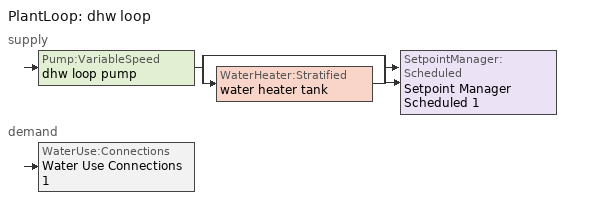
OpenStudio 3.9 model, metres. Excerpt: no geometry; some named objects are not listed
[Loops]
PlantLoop 'dhw loop'
 supply: Pump:VariableSpeed 'dhw loop pump' > split
  | bypass
  | WaterHeater:Stratified 'water heater tank'
  join > SetpointManager:Scheduled 'Setpoint Manager Scheduled 1'
 demand: WaterUse:Connections 'Water Use Connections 1'
[Zone equipment]
conditioned space: electric baseboard
[ZoneHVAC:Baseboard:Convective:Electric]
electric baseboard: Availability Schedule=Always On Discrete; Nominal Capacity {W}=7017.29; Efficiency=1
[ElectricEquipment:Definition] Design Level Calculation Method=EquipmentLevel
Name | Design Level {W} | Fraction Latent | Fraction Radiant | Fraction Lost
clothes washer | 625.194 | 0.03 | 0.162 | 0.7
dishwasher | 1362.3 | 0.3 | 0.18 | 0.4
[PlantLoop]
dhw loop: Fluid Type=Water; Glycol Concentration=0; Maximum Loop Flow Rate {m3/s}=0.01; Plant Loop Volume {m3}=0.003; Load Distribution Scheme=Optimal
[Sizing:Plant]
dhw loop: Loop Type=Heating; Design Loop Exit Temperature {C}=51.6667; Loop Design Temperature Difference {deltaC}=5.55556; Sizing Option=NonCoincident; Zone Timesteps in Averaging Window=1; Coincident Sizing Factor Mode=None
[Pump:VariableSpeed]
dhw loop pump: Rated Flow Rate {m3/s}=0.01; Rated Pump Head {Pa}=1; Rated Power Consumption {W}=0; Motor Efficiency=0.85; Fraction of Motor Inefficiencies to Fluid Stream=0; Coefficient 1 of the Part Load Performance Curve=0; Coefficient 2 of the Part Load Performance Curve=1; Coefficient 3 of the Part Load Performance Curve=0; Coefficient 4 of the Part Load Performance Curve=0; Minimum Flow Rate {m3/s}=0; Pump Control Type=Intermittent; Skin Loss Radiative Fraction=0.5; Design Power Sizing Method=PowerPerFlowPerPressure; Design Electric Power per Unit Flow Rate {W/(m3/s)}=348701.1; Design Shaft Power per Unit Flow Rate per Unit Head {W-s/m3-Pa}=1.28205; Design Minimum Flow Rate Fraction=0
[SetpointManager:Scheduled]
Setpoint Manager Scheduled 1: Control Variable=Temperature; Schedule=dhw temp
[Coil:WaterHeating:AirToWaterHeatPump:Wrapped]
water heater coil: Rated Heating Capacity {W}=2110.99; Rated COP {W/W}=4.222255; Rated Sensible Heat Ratio=0.88; Rated Evaporator Inlet Air Dry-Bulb Temperature {C}=19.7222; Rated Evaporator Inlet Air Wet-Bulb Temperature {C}=13.561; Rated Condenser Water Temperature {C}=48.89; Rated Evaporator Air Flow Rate {m3/s}=0.0854225; Evaporator Fan Power Included in Rated COP=Yes; Crankcase Heater Capacity {W}=0; Maximum Ambient Temperature for Crankcase Heater Operation {C}=0; Evaporator Air Temperature Type for Curve Objects=WetBulbTemperature; Heating Capacity Function of Temperature Curve=HPWH-Cap-fT; Heating Capacity Function of Air Flow Fraction Curve=HPWH-Htg-Cap-FF; Heating COP Function of Temperature Curve=HPWH-COP-fT; Heating COP Function of Air Flow Fraction Curve=HPWH-Htg-COP-FF; Part Load Fraction Correlation Curve=HPWH-COP-fPLR
[WaterHeater:Stratified]
water heater tank: Tank Volume {m3}=0.224853; Tank Height {m}=1.3343; Tank Shape=VerticalCylinder; Maximum Temperature Limit {C}=90; Heater Priority Control=MasterSlave; Heater 1 Setpoint Temperature Schedule=water heater TopElementSetpoint; Heater 1 Deadband Temperature Difference {deltaC}=18.5; Heater 1 Capacity {W}=4500.11; Heater 1 Height {m}=1.05632; Heater 2 Setpoint Temperature Schedule=water heater BottomElementSetpoint; Heater 2 Deadband Temperature Difference {deltaC}=3.89; Heater 2 Capacity {W}=4500.11; Heater 2 Height {m}=0.277979; Heater Fuel Type=Electricity; Heater Thermal Efficiency=1; Off Cycle Parasitic Fuel Consumption Rate {W}=3; Off Cycle Parasitic Fuel Type=Electricity; Off Cycle Parasitic Heat Fraction to Tank=0; Off Cycle Parasitic Height {m}=0; On Cycle Parasitic Fuel Consumption Rate {W}=3; On Cycle Parasitic Fuel Type=Electricity; On Cycle Parasitic Heat Fraction to Tank=0; On Cycle Parasitic Height {m}=0; Ambient Temperature Indicator=Schedule; Ambient Temperature Schedule=water heater Tamb act; Uniform Skin Loss Coefficient per Unit Area to Ambient Temperature {W/m2-K}=0.925959; Skin Loss Fraction to Zone=1; Off Cycle Flue Loss Coefficient to Ambient Temperature {W/K}=0; Off Cycle Flue Loss Fraction to Zone=1; Use Side Effectiveness=1; Use Side Inlet Height {m}=0; Use Side Outlet Height {m}=autocalculate; Source Side Effectiveness=1; Source Side Inlet Height {m}=0; Source Side Outlet Height {m}=0; Inlet Mode=Fixed; Use Side Design Flow Rate {m3/s}=0.00374132; Source Side Design Flow Rate {m3/s}=0; Indirect Water Heating Recovery Time {hr}=1.5; Number of Nodes=6; Additional Destratification Conductivity {W/m-K}=0; Node 1 Additional Loss Coefficient {W/m2-K}=0; Node 2 Additional Loss Coefficient {W/m2-K}=0; Node 3 Additional Loss Coefficient {W/m2-K}=0; Node 4 Additional Loss Coefficient {W/m2-K}=0; Node 5 Additional Loss Coefficient {W/m2-K}=0; Node 6 Additional Loss Coefficient {W/m2-K}=0; Node 7 Additional Loss Coefficient {W/m2-K}=0; Node 8 Additional Loss Coefficient {W/m2-K}=0; Node 9 Additional Loss Coefficient {W/m2-K}=0; Node 10 Additional Loss Coefficient {W/m2-K}=0; Node 11 Additional Loss Coefficient {W/m2-K}=0; Node 12 Additional Loss Coefficient {W/m2-K}=0
[WaterHeater:Sizing]
water heater tank: Design Mode=PeakDraw; Time Storage Can Meet Peak Draw {hr}=0.538503; Time for Tank Recovery {hr}=0; Nominal Tank Volume for Autosizing Plant Connections {m3}=1
[Fan:SystemModel]
water heater fan: Availability Schedule=Always On Discrete; Design Maximum Air Flow Rate {m3/s}=0.0854225; Speed Control Method=Discrete; Electric Power Minimum Flow Rate Fraction=0.2; Design Pressure Rise {Pa}=500; Motor Efficiency=1; Motor In Air Stream Fraction=1; Design Electric Power Consumption {W}=autosize; Design Power Sizing Method=PowerPerFlow; Electric Power Per Unit Flow Rate {W/(m3/s)}=97.8923; Electric Power Per Unit Flow Rate Per Unit Pressure {W-s/m3-Pa}=1.66667; Fan Total Efficiency=0.7; Motor Loss Radiative Fraction=0
[WaterHeater:HeatPump:WrappedCondenser]
water heater hpwh: Compressor Setpoint Temperature Schedule=water heater setpoint; Dead Band Temperature Difference {deltaC}=3.89; Condenser Bottom Location {m}=0.0555958; Condenser Top Location {m}=0.722746; Evaporator Air Flow Rate {m3/s}=0.0854225; Inlet Air Configuration=Schedule; Inlet Air Temperature Schedule=water heater Tamb act; Inlet Air Humidity Schedule=water heater RHamb act; Tank=water heater tank; DX Coil=water heater coil; Minimum Inlet Air Temperature for Compressor Operation {C}=5.55556; Maximum Inlet Air Temperature for Compressor Operation {C}=48.8889; Compressor Location=Schedule; Compressor Ambient Temperature Schedule=water heater Tamb act; Fan=water heater fan; Fan Placement=DrawThrough; On Cycle Parasitic Electric Load {W}=0; Off Cycle Parasitic Electric Load {W}=0; Parasitic Heat Rejection Location=Outdoors; Inlet Air Mixer Schedule=Always On Discrete; Tank Element Control Logic=MutuallyExclusive; Control Sensor 1 Height In Stratified Tank {m}=1.05632; Control Sensor 1 Weight=0.75; Control Sensor 2 Height In Stratified Tank {m}=0.389171
[EnergyManagementSystem:Sensor]
Name | Output Variable or Output Meter Index Key | Output Variable or Output Meter
water_heater_tl | water heater tank | Water Heater Heat Loss Rate
water_heater_sens_cool | water heater coil | Cooling Coil Sensible Cooling Rate
water_heater_lat_cool | water heater coil | Cooling Coil Latent Cooling Rate
water_heater_fan_pwr; water_heater_fan_energy | water heater fan | Fan Electricity Rate
water_heater_tank_energy | water heater tank | Water Heater Electricity Rate
water_heater_coil_energy | water heater coil | Cooling Coil Water Heating Electricity Rate
water_heater_tank_on_cycle_parasitic | water heater tank | Water Heater On Cycle Parasitic Electricity Rate
water_heater_tank_off_cycle_parasitic | water heater tank | Water Heater Off Cycle Parasitic Electricity Rate
ss_back_out_5 | Window5 | Surface Window Shortwave from Zone Back Out Window Heat Transfer Rate
ss_trans_out_5 | Window5 | Surface Inside Face Initial Transmitted Diffuse Transmitted Out Window Solar Radiation Rate
ss_conv_7 | Window6 | Surface Inside Face Convection Heat Gain Energy
ss_ig_7 | Window6 | Surface Inside Face Internal Gains Radiation Heat Gain Energy
ss_surf_7 | Window6 | Surface Inside Face Net Surface Thermal Radiation Heat Gain Energy
ss_trans_in_6 | Window6 | Surface Window Transmitted Solar Radiation Rate
ss_back_out_6 | Window6 | Surface Window Shortwave from Zone Back Out Window Heat Transfer Rate
ss_trans_out_6 | Window6 | Surface Inside Face Initial Transmitted Diffuse Transmitted Out Window Solar Radiation Rate
ss_conv_8 | Window7 | Surface Inside Face Convection Heat Gain Energy
ss_ig_8 | Window7 | Surface Inside Face Internal Gains Radiation Heat Gain Energy
ss_surf_8 | Window7 | Surface Inside Face Net Surface Thermal Radiation Heat Gain Energy
ss_trans_in_7 | Window7 | Surface Window Transmitted Solar Radiation Rate
ss_back_out_7 | Window7 | Surface Window Shortwave from Zone Back Out Window Heat Transfer Rate
ss_trans_out_7 | Window7 | Surface Inside Face Initial Transmitted Diffuse Transmitted Out Window Solar Radiation Rate
ss_conv_9 | Window8 | Surface Inside Face Convection Heat Gain Energy
ss_ig_9 | Window8 | Surface Inside Face Internal Gains Radiation Heat Gain Energy
ss_surf_9 | Window8 | Surface Inside Face Net Surface Thermal Radiation Heat Gain Energy
ss_trans_in_8 | Window8 | Surface Window Transmitted Solar Radiation Rate
ss_back_out_8 | Window8 | Surface Window Shortwave from Zone Back Out Window Heat Transfer Rate
ss_trans_out_8 | Window8 | Surface Inside Face Initial Transmitted Diffuse Transmitted Out Window Solar Radiation Rate
ss_conv_10 | Window9 | Surface Inside Face Convection Heat Gain Energy
ss_ig_10 | Window9 | Surface Inside Face Internal Gains Radiation Heat Gain Energy
ss_surf_10 | Window9 | Surface Inside Face Net Surface Thermal Radiation Heat Gain Energy
ss_trans_in_9 | Window9 | Surface Window Transmitted Solar Radiation Rate
ss_back_out_9 | Window9 | Surface Window Shortwave from Zone Back Out Window Heat Transfer Rate
ss_trans_out_9 | Window9 | Surface Inside Face Initial Transmitted Diffuse Transmitted Out Window Solar Radiation Rate
s_conv_5 | Wall3 | Surface Inside Face Convection Heat Gain Energy
s_ig_5 | Wall3 | Surface Inside Face Internal Gains Radiation Heat Gain Energy
s_sol_5 | Wall3 | Surface Inside Face Solar Radiation Heat Gain Energy
s_lgt_5 | Wall3 | Surface Inside Face Lights Radiation Heat Gain Energy
s_surf_5 | Wall3 | Surface Inside Face Net Surface Thermal Radiation Heat Gain Energy
s_conv_6 | Wall4 | Surface Inside Face Convection Heat Gain Energy
s_ig_6 | Wall4 | Surface Inside Face Internal Gains Radiation Heat Gain Energy
s_sol_6 | Wall4 | Surface Inside Face Solar Radiation Heat Gain Energy
s_lgt_6 | Wall4 | Surface Inside Face Lights Radiation Heat Gain Energy
s_surf_6 | Wall4 | Surface Inside Face Net Surface Thermal Radiation Heat Gain Energy
s_conv_7 | Wall5 | Surface Inside Face Convection Heat Gain Energy
s_ig_7 | Wall5 | Surface Inside Face Internal Gains Radiation Heat Gain Energy
s_sol_7 | Wall5 | Surface Inside Face Solar Radiation Heat Gain Energy
s_lgt_7 | Wall5 | Surface Inside Face Lights Radiation Heat Gain Energy
s_surf_7 | Wall5 | Surface Inside Face Net Surface Thermal Radiation Heat Gain Energy
s_conv_8 | Wall6 | Surface Inside Face Convection Heat Gain Energy
s_ig_8 | Wall6 | Surface Inside Face Internal Gains Radiation Heat Gain Energy
s_sol_8 | Wall6 | Surface Inside Face Solar Radiation Heat Gain Energy
s_lgt_8 | Wall6 | Surface Inside Face Lights Radiation Heat Gain Energy
s_surf_8 | Wall6 | Surface Inside Face Net Surface Thermal Radiation Heat Gain Energy
s_conv_9 | Wall7 | Surface Inside Face Convection Heat Gain Energy
s_ig_9 | Wall7 | Surface Inside Face Internal Gains Radiation Heat Gain Energy
s_sol_9 | Wall7 | Surface Inside Face Solar Radiation Heat Gain Energy
s_lgt_9 | Wall7 | Surface Inside Face Lights Radiation Heat Gain Energy
s_surf_9 | Wall7 | Surface Inside Face Net Surface Thermal Radiation Heat Gain Energy
s_conv_10 | Wall8 | Surface Inside Face Convection Heat Gain Energy
s_ig_10 | Wall8 | Surface Inside Face Internal Gains Radiation Heat Gain Energy
s_sol_10 | Wall8 | Surface Inside Face Solar Radiation Heat Gain Energy
s_lgt_10 | Wall8 | Surface Inside Face Lights Radiation Heat Gain Energy
s_surf_10 | Wall8 | Surface Inside Face Net Surface Thermal Radiation Heat Gain Energy
im_conv | furniture mass conditioned space 1 | Surface Inside Face Convection Heat Gain Energy
im_ig | furniture mass conditioned space 1 | Surface Inside Face Internal Gains Radiation Heat Gain Energy
im_sol | furniture mass conditioned space 1 | Surface Inside Face Solar Radiation Heat Gain Energy
im_lgt | furniture mass conditioned space 1 | Surface Inside Face Lights Radiation Heat Gain Energy
im_surf | furniture mass conditioned space 1 | Surface Inside Face Net Surface Thermal Radiation Heat Gain Energy
im_conv_1 | partition wall mass | Surface Inside Face Convection Heat Gain Energy
im_ig_1 | partition wall mass | Surface Inside Face Internal Gains Radiation Heat Gain Energy
im_sol_1 | partition wall mass | Surface Inside Face Solar Radiation Heat Gain Energy
im_lgt_1 | partition wall mass | Surface Inside Face Lights Radiation Heat Gain Energy
im_surf_1 | partition wall mass | Surface Inside Face Net Surface Thermal Radiation Heat Gain Energy
airflow_gain | infil flow | Infiltration Sensible Heat Gain Energy
airflow_loss | infil flow | Infiltration Sensible Heat Loss Energy
airflow_gain_1 | natural vent flow | Infiltration Sensible Heat Gain Energy
airflow_loss_1 | natural vent flow | Infiltration Sensible Heat Loss Energy
airflow_gain_2 | whole house fan flow | Infiltration Sensible Heat Gain Energy
airflow_loss_2 | whole house fan flow | Infiltration Sensible Heat Loss Energy
mv_conv | mech vent bath fan 0 | Electric Equipment Convective Heating Energy
mv_rad | mech vent bath fan 0 | Electric Equipment Radiant Heating Energy
mv_conv_1 | mech vent house fan | Electric Equipment Convective Heating Energy
mv_rad_1 | mech vent house fan | Electric Equipment Radiant Heating Energy
mv_conv_2 | mech vent house fan cfis | Electric Equipment Convective Heating Energy
mv_rad_2 | mech vent house fan cfis | Electric Equipment Radiant Heating Energy
mv_conv_3 | mech vent range fan 0 | Electric Equipment Convective Heating Energy
mv_rad_3 | mech vent range fan 0 | Electric Equipment Radiant Heating Energy
mv_conv_4 | mech vent house fan latent load | Other Equipment Convective Heating Energy
mv_rad_4 | mech vent house fan latent load | Other Equipment Radiant Heating Energy
mv_conv_5 | mech vent house fan sensible load | Other Equipment Convective Heating Energy
mv_rad_5 | mech vent house fan sensible load | Other Equipment Radiant Heating Energy
ig_lgt_conv | interior lighting | Lights Convective Heating Energy
ig_lgt_rad | interior lighting | Lights Radiant Heating Energy
ig_lgt_vis | interior lighting | Lights Visible Radiation Heating Energy
ig_ee_conv | ceiling fan | Electric Equipment Convective Heating Energy
ig_ee_rad | ceiling fan | Electric Equipment Radiant Heating Energy
ig_ee_conv_1 | clothes dryer | Electric Equipment Convective Heating Energy
ig_ee_rad_1 | clothes dryer | Electric Equipment Radiant Heating Energy
ig_ee_conv_2 | clothes washer | Electric Equipment Convective Heating Energy
ig_ee_rad_2 | clothes washer | Electric Equipment Radiant Heating Energy
ig_ee_conv_3 | cooking range | Electric Equipment Convective Heating Energy
ig_ee_rad_3 | cooking range | Electric Equipment Radiant Heating Energy
ig_ee_conv_4 | dishwasher | Electric Equipment Convective Heating Energy
ig_ee_rad_4 | dishwasher | Electric Equipment Radiant Heating Energy
ig_ee_conv_5 | fridge | Electric Equipment Convective Heating Energy
ig_ee_rad_5 | fridge | Electric Equipment Radiant Heating Energy
ig_ee_conv_6 | misc plug loads | Electric Equipment Convective Heating Energy
ig_ee_rad_6 | misc plug loads | Electric Equipment Radiant Heating Energy
ig_ee_conv_7 | misc tv | Electric Equipment Convective Heating Energy
ig_ee_rad_7 | misc tv | Electric Equipment Radiant Heating Energy
ig_ee_conv_8 | whole house fan | Electric Equipment Convective Heating Energy
ig_ee_rad_8 | whole house fan | Electric Equipment Radiant Heating Energy
ig_oe_conv | clothes dryer 1 | Other Equipment Convective Heating Energy
ig_oe_rad | clothes dryer 1 | Other Equipment Radiant Heating Energy
ig_oe_conv_1 | cooking range 1 | Other Equipment Convective Heating Energy
ig_oe_rad_1 | cooking range 1 | Other Equipment Radiant Heating Energy
ig_oe_conv_2 | general water use latent | Other Equipment Convective Heating Energy
ig_oe_rad_2 | general water use latent | Other Equipment Radiant Heating Energy
ig_oe_conv_3 | general water use sensible | Other Equipment Convective Heating Energy
ig_oe_rad_3 | general water use sensible | Other Equipment Radiant Heating Energy
ig_ppl_conv | occupants | People Convective Heating Energy
ig_ppl_rad | occupants | People Radiant Heating Energy
tin_s_1 | conditioned space | Zone Mean Air Temperature
htg_sp_s_1 | heating setpoint | Schedule Value
clg_sp_s_1 | cooling setpoint | Schedule Value
[EnergyManagementSystem:Actuator]
Name | Actuated Component | Actuated Component Type | Actuated Component Control Type | Zone or Space
water_heater_Tamb_act | water heater Tamb act | Schedule:Constant | Schedule Value
water_heater_RHamb_act | water heater RHamb act | Schedule:Constant | Schedule Value
water_heater_sens_act | water heater sens | OtherEquipment | Power Level | garage 1
water_heater_lat_act | water heater lat | OtherEquipment | Power Level | garage 1
water_heater_LESchedOverride | water heater BottomElementSetpoint | Schedule:Constant | Schedule Value
water_heater_UESchedOverride | water heater TopElementSetpoint | Schedule:Constant | Schedule Value
water_heater_HPWHSchedOverride | water heater setpoint | Schedule:Constant | Schedule Value
water_heater_hpwh_ec_adj_act | water heater energy adjustment1 | OtherEquipment | Power Level | garage 1
fridge_schedule_act | fridge schedule | Schedule:Constant | Schedule Value
fridge_schedule_1_act | fridge schedule 1 | Schedule:Constant | Schedule Value
natural_vent_flow_act | natural vent flow | Zone Infiltration | Air Exchange Flow Rate
whole_house_fan_flow_act | whole house fan flow | Zone Infiltration | Air Exchange Flow Rate
whole_house_fan_act | whole house fan | ElectricEquipment | Electricity Rate | conditioned space 1
whole_house_fan_mix_act | whole house fan mix | ZoneMixing | Air Exchange Flow Rate
mech_vent_house_fan_cfis_act | mech vent house fan cfis | ElectricEquipment | Electricity Rate | conditioned space 1
mech_vent_house_fan_sensible_load_act | mech vent house fan sensible load | OtherEquipment | Power Level | conditioned space 1
mech_vent_house_fan_latent_load_act | mech vent house fan latent load | OtherEquipment | Power Level | conditioned space 1
infil_flow_act | infil flow | Zone Infiltration | Air Exchange Flow Rate
[EnergyManagementSystem:Program]
water_heater_InletAir: Set water_heater_Tamb_act = water_heater_amb_temp; Set water_heater_RHamb_act = 0; Set water_heater_RHamb_act = water_heater_RHamb_act + (water_heater_amb_rh / 100) / 1; Set water_heater_sens_act = (0 - water_heater_sens_cool - (water_heater_tl + water_heater_fan_pwr)) / 1; Set water_heater_lat_act = (0 - water_heater_lat_cool) / 1
water_heater_Control: Set water_heater_HPWHSchedOverride = water_heater_T_set; If (water_heater_amb_temp<5.56) || (water_heater_amb_temp>48.89); Set water_heater_UESchedOverride = water_heater_T_set; Set water_heater_LESchedOverride = water_heater_T_set; Else; Set water_heater_UESchedOverride = water_heater_T_set - 9.0; Set water_heater_LESchedOverride = 0; EndIf
water_heater_hpwh_EC_adj: If WarmupFlag == 0; Set dhw_e_cons = water_heater_tank_energy + water_heater_tank_on_cycle_parasitic + water_heater_tank_off_cycle_parasitic + water_heater_coil_energy + water_heater_fan_energy; Set water_heater_hpwh_ec_adj_act = 0.0 * dhw_e_cons / 1; EndIf
fridge_schedule_program: Set Tin = fridge_tin_s*(9.0/5.0)+32.0; Set fridge_schedule_act = 0; If (Hour == 0); Set fridge_schedule_act = (-0.487+0.019*Tin); ElseIf (Hour == 1); Set fridge_schedule_act = (-0.34+0.016*Tin); ElseIf (Hour == 2); Set fridge_schedule_act = (-0.37+0.017*Tin); ElseIf (Hour == 3); Set fridge_schedule_act = (-0.361+0.016*Tin); ElseIf (Hour == 4); Set fridge_schedule_act = (-0.515+0.018*Tin); ElseIf (Hour == 5); Set fridge_schedule_act = (-0.684+0.021*Tin); ElseIf (Hour == 6); Set fridge_schedule_act = (-0.471+0.019*Tin); ElseIf (Hour == 7); Set fridge_schedule_act = (-0.159+0.015*Tin); ElseIf (Hour == 8); Set fridge_schedule_act = (-0.079+0.015*Tin); ElseIf (Hour == 9); Set fridge_schedule_act = (-0.417+0.019*Tin); ElseIf (Hour == 10); Set fridge_schedule_act = (-0.411+0.018*Tin); ElseIf (Hour == 11); Set fridge_schedule_act = (-0.386+0.018*Tin); ElseIf (Hour == 12); Set fridge_schedule_act = (-0.24+0.016*Tin); ElseIf (Hour == 13); Set fridge_schedule_act = (-0.314+0.017*Tin); ElseIf (Hour == 14); Set fridge_schedule_act = (-0.16+0.015*Tin); ElseIf (Hour == 15); Set fridge_schedule_act = (-0.121+0.015*Tin); ElseIf (Hour == 16); Set fridge_schedule_act = (-0.469+0.02*Tin); ElseIf (Hour == 17); Set fridge_schedule_act = (-0.412+0.02*Tin); ElseIf (Hour == 18); Set fridge_schedule_act = (-0.091+0.017*Tin); ElseIf (Hour == 19); Set fridge_schedule_act = (0.077+0.014*Tin); ElseIf (Hour == 20); Set fridge_schedule_act = (-0.118+0.016*Tin); ElseIf (Hour == 21); Set fridge_schedule_act = (-0.247+0.017*Tin); ElseIf (Hour == 22); Set fridge_schedule_act = (-0.445+0.019*Tin); ElseIf (Hour == 23); Set fridge_schedule_act = (-0.544+0.02*Tin); EndIf
fridge_schedule_1_program: Set Tin = fridge_tin_s_1*(9.0/5.0)+32.0; Set fridge_schedule_1_act = 0; If (Hour == 0); Set fridge_schedule_1_act = (-0.487+0.019*Tin); ElseIf (Hour == 1); Set fridge_schedule_1_act = (-0.34+0.016*Tin); ElseIf (Hour == 2); Set fridge_schedule_1_act = (-0.37+0.017*Tin); ElseIf (Hour == 3); Set fridge_schedule_1_act = (-0.361+0.016*Tin); ElseIf (Hour == 4); Set fridge_schedule_1_act = (-0.515+0.018*Tin); ElseIf (Hour == 5); Set fridge_schedule_1_act = (-0.684+0.021*Tin); ElseIf (Hour == 6); Set fridge_schedule_1_act = (-0.471+0.019*Tin); ElseIf (Hour == 7); Set fridge_schedule_1_act = (-0.159+0.015*Tin); ElseIf (Hour == 8); Set fridge_schedule_1_act = (-0.079+0.015*Tin); ElseIf (Hour == 9); Set fridge_schedule_1_act = (-0.417+0.019*Tin); ElseIf (Hour == 10); Set fridge_schedule_1_act = (-0.411+0.018*Tin); ElseIf (Hour == 11); Set fridge_schedule_1_act = (-0.386+0.018*Tin); ElseIf (Hour == 12); Set fridge_schedule_1_act = (-0.24+0.016*Tin); ElseIf (Hour == 13); Set fridge_schedule_1_act = (-0.314+0.017*Tin); ElseIf (Hour == 14); Set fridge_schedule_1_act = (-0.16+0.015*Tin); ElseIf (Hour == 15); Set fridge_schedule_1_act = (-0.121+0.015*Tin); ElseIf (Hour == 16); Set fridge_schedule_1_act = (-0.469+0.02*Tin); ElseIf (Hour == 17); Set fridge_schedule_1_act = (-0.412+0.02*Tin); ElseIf (Hour == 18); Set fridge_schedule_1_act = (-0.091+0.017*Tin); ElseIf (Hour == 19); Set fridge_schedule_1_act = (-0.077+0.014*Tin); ElseIf (Hour == 20); Set fridge_schedule_1_act = (-0.118+0.016*Tin); ElseIf (Hour == 21); Set fridge_schedule_1_act = (-0.247+0.017*Tin); ElseIf (Hour == 22); Set fridge_schedule_1_act = (-0.445+0.019*Tin); ElseIf (Hour == 23); Set fridge_schedule_1_act = (-0.544+0.02*Tin); EndIf
natural_vent_program: Set Tin = tin_s; Set Tout = tout_s; Set Wout = out_wt_s; Set Pbar = out_pb_s; Set Phiout = (@RhFnTdbWPb Tout Wout Pbar); Set MaxHR = 0.0115; Set Tnvsp = (htg_sp_s + clg_sp_s) / 2; Set NVavail = natural_vent_s; Set ClgSsnAvail = cool_season; Set Qnv = 0; Set Qwhf = 0; Set whole_house_fan_mix_act = 0; Set whole_house_fan_act = 0; If ((Wout < MaxHR) && (Tin > Tout) && (Tin > Tnvsp) && (ClgSsnAvail > 0)); Set WHF_Flow = 0; Set Adj = (Tin-Tnvsp)/(Tin-Tout); Set Adj = (@Min Adj 1); Set Adj = (@Max Adj 0); If (WHF_Flow > 0); Set Qwhf = WHF_Flow*Adj; Set whole_house_fan_mix_act = WHF_Flow*Adj; Set WHF_W = 0; Set whole_house_fan_act = WHF_W*Adj; ElseIf (NVavail > 0); Set NVArea = 20723.862552192; Set Cs = 0.00017937135914540493; Set Cw = 8.97707065726015e-05; Set Tdiff = Tin-Tout; Set dT = (@Abs Tdiff); Set Vwind = site_vw_s; Set SGNV = NVArea*Adj*((((Cs*dT)+(Cw*(Vwind^2)))^0.5)/1000); Set MaxNV = 2.1369780228096005; Set Qnv = (@Min SGNV MaxNV); EndIf; EndIf; Set natural_vent_flow_act = Qnv; Set whole_house_fan_flow_act = Qwhf; Set natural_vent_program_Qnv = Qnv; Set natural_vent_program_Qwhf = Qwhf
[WaterUse:Connections]
Water Use Connections 1: Drain Water Heat Exchanger Type=None; Drain Water Heat Exchanger Destination=Plant; Water Use Equipment Name 1=dhw fixtures; Water Use Equipment Name 2=dhw distribution waste; Water Use Equipment Name 3=clothes washer; Water Use Equipment Name 4=dishwasher
[WaterUse:Equipment:Definition]
Name | Peak Flow Rate {m3/s} | Target Temperature Schedule
dhw fixtures | 3.06117e-05 | mixed water temperature schedule
dhw distribution waste | 1.59288e-05 | mixed water temperature schedule
clothes washer | 1.31077e-05
dishwasher | 9.90346e-06
[Schedule:Constant]
Name | Value
Always On Discrete | 1
dhw temp; water heater setpoint | 51.6667
water heater Tamb act | 23
water heater RHamb act | 0.5
water heater TopElementSetpoint; water heater BottomElementSetpoint | 0
mixed water temperature schedule | 40.5556
[Schedule:File]
dishwasher: External File=External File 1; Column Number=8; Rows to Skip at Top=1; Number of Hours of Data=8760; Interpolate to Timestep=Yes; Minutes per Item=15; Translate File With Relative Path=Yes
[Curve:Biquadratic] Minimum Value of x=0; Maximum Value of x=100; Minimum Value of y=0; Maximum Value of y=100
Name | Coefficient1 Constant | Coefficient2 x | Coefficient3 x**2 | Coefficient4 y | Coefficient5 y**2 | Coefficient6 x*y
HPWH-Cap-fT | 0.563 | 0.0437 | 3.9e-05 | 0.0055 | -0.000148 | -0.000145
HPWH-COP-fT | 1.1332 | 0.063 | -9.79e-05 | -0.00972 | -2.14e-05 | -0.000686
[Curve:Cubic] Coefficient1 Constant=1; Coefficient2 x=0; Coefficient3 x**2=0; Coefficient4 x**3=0; Minimum Value of x=0
Name | Maximum Value of x
HPWH-Htg-Cap-FF; HPWH-Htg-COP-FF | 100
HPWH-COP-fPLR | 1
